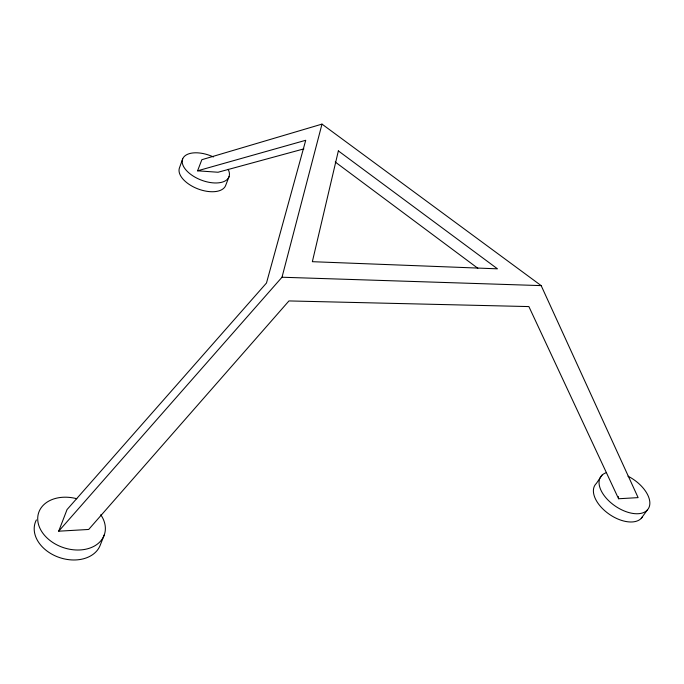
<?xml version="1.0" encoding="UTF-8"?>
<svg xmlns="http://www.w3.org/2000/svg" width="684" height="684" viewBox="0 0 684 684"><rect width="100%" height="100%" fill="white"/><g stroke="black" fill="none" stroke-linecap="round" stroke-linejoin="round"><path stroke-width="1.03" d="M58.704 531.194L282.005 277.234L321.993 124.112L541.172 285.613L638.112 497.619L618.575 498.756L528.886 306.577L288.956 300.934L88.689 529.459L58.704 531.194L67.041 509.571L266.478 283.031L305.722 140.288L197.573 170.812L201.848 159.705L321.993 124.112M182.705 158.842L179.55 167.64A24.718 13.107 21 0 0 197.941 188.904A24.718 13.107 21 0 0 225.711 185.304L229.063 176.609M104.336 534.76L100.437 544.635A34.422 25.393 18.2 0 1 57.67 556.896A34.422 25.393 18.2 0 1 36.389 519.891M602.031 475.141L596.405 483.391A28.548 16.211 34.4 0 0 608.495 513.701A28.548 16.211 34.4 0 0 642.55 516.659M641.25 518.352L647.184 510.179M303.876 148.881L218.042 172.248L197.573 170.812M282.005 277.234L541.172 285.613M335.22 162.005L477.834 268.265M618.447 496.618L618.575 498.756M100.745 514.736A34.645 25.359 18.3 0 1 81.567 549.851A34.645 25.359 18.3 0 1 37.791 520.592A34.645 25.359 18.3 0 1 76.796 498.73M627.963 476.184A28.694 16.151 34.2 0 1 648.372 508.657A28.694 16.151 34.2 0 1 611.248 503.048A28.694 16.151 34.2 0 1 605.862 472.849M228.114 169.316A24.829 13.039 21.1 0 1 208.577 182.226A24.829 13.039 21.1 0 1 182.32 160.15A24.829 13.039 21.1 0 1 213.408 156.952M338.358 150.899L312.357 261.69L497.473 268.829L338.358 150.899"/></g></svg>
